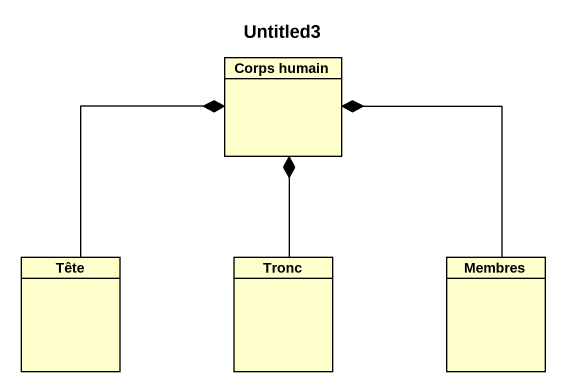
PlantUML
@startuml
title Untitled3
hide circle
hide empty members
class "Corps humain" as Corps_humain
class Tête
class Tronc
class Membres
Corps_humain *-- Tête
Corps_humain *-- Tronc
Corps_humain *-- Membres
@enduml
